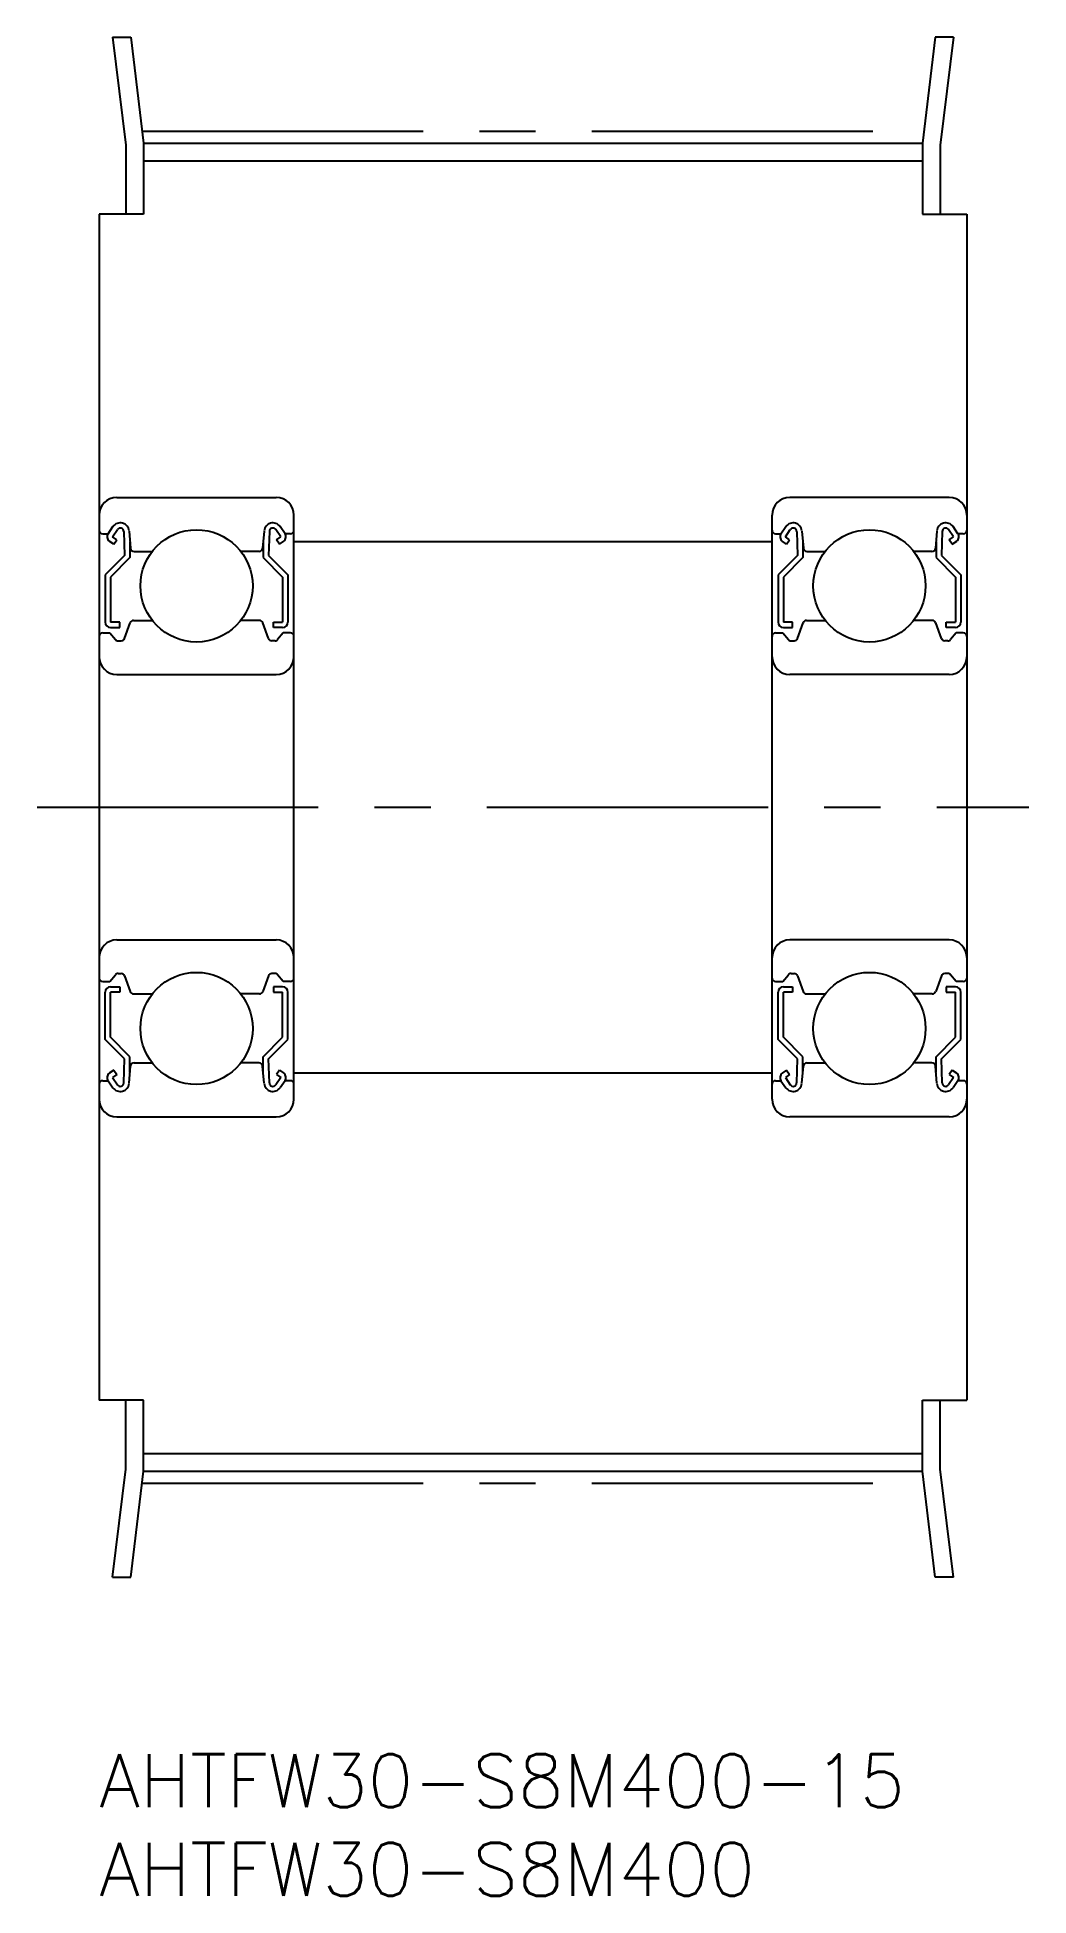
# Model space of a CAD drawing. Extents: x -4 to 52, y -8 to 97.
import ezdxf

# ---------------------------------------------------------------- set-up
doc = ezdxf.new("R2010")
doc.units = 0
doc.header["$LTSCALE"] = 0.5
doc.linetypes.add('CENTER', pattern=[50.8, 31.75, -6.35, 6.35, -6.35])
for name, color, linetype in [('MSM_CENTER', 1, 'CENTER'), ('MSM_CONTINUOUS', 7, 'CONTINUOUS'), ('MSM_PART_NUMBER', 7, 'CONTINUOUS')]:
    doc.layers.add(name, color=color, linetype=linetype)
doc.styles.get("Standard").update_dxf_attribs({"font": 'txt.shx', "height": 3, "bigfont": 'bigfont.shx'})

# ---------------------------------------------------------------- blocks, each defined once
blk = doc.blocks.new('*U2')
at = {"layer": 'MSM_PART_NUMBER'}
blk.add_text('AHTFW30-S8M400-15', height=3, dxfattribs=at).set_placement((0, -3))
blk = doc.blocks.new('*U3')
at = {"layer": 'MSM_PART_NUMBER'}
blk.add_text('AHTFW30-S8M400', height=3, dxfattribs=at).set_placement((0, -8))

msp = doc.modelspace()

# ---------------------------------------------------------------- linework, layer by layer
at = {"layer": 'MSM_CENTER'}
for p, q in [((2.42, 91.69), (46.58, 91.69)), ((-3.5, 53.5), (52.5, 53.5)), ((2.42, 15.31), (46.58, 15.31))]:
    msp.add_line(p, q, dxfattribs=at)
at = {"layer": 'MSM_CONTINUOUS'}
for p, q in [((0.75, 97), (1.5, 90.89)), ((0.75, 97), (1.78, 97)), ((1.78, 97), (2.5, 91.01)), ((47.22, 97), (46.5, 91.01)), ((48.25, 97), (47.22, 97)), ((48.25, 97), (47.5, 90.89)), ((1.5, 90.89), (1.5, 87)), ((2.5, 91.01), (2.5, 87)), ((2.5, 91.01), (46.5, 91.01)), ((46.5, 91.01), (46.5, 87)), ((47.5, 90.89), (47.5, 87)), ((2.5, 90.02), (46.5, 90.02)), ((2.5, 87), (0, 87)), ((0, 87), (0, 20)), ((46.5, 87), (49, 87)), ((49, 87), (49, 20)), ((1, 71), (10, 71)), ((48, 71), (39, 71)), ((0.5, 68.95), (0.78, 69.35)), ((10.5, 68.95), (10.22, 69.35)), ((11, 37), (11, 70)), ((38, 37), (38, 70)), ((38.5, 68.95), (38.78, 69.35)), ((48.5, 68.95), (48.22, 69.35)), ((0.2, 68.95), (0.5, 68.95)), ((0.82, 68.36), (0.57, 68.53)), ((0.75, 68.78), (1.03, 69.18)), ((0.99, 68.6), (0.75, 68.78)), ((0.82, 68.36), (0.99, 68.6)), ((1.39, 69.07), (1.44, 67.72)), ((1.69, 69.1), (1.77, 68.13)), ((1.74, 68.47), (1.74, 67.6)), ((9.31, 69.1), (9.23, 68.13)), ((9.26, 68.47), (9.26, 67.6)), ((9.61, 69.07), (9.56, 67.72)), ((10.25, 68.78), (9.97, 69.18)), ((10.01, 68.6), (10.25, 68.78)), ((10.18, 68.36), (10.01, 68.6)), ((10.18, 68.36), (10.43, 68.53)), ((10.8, 68.95), (10.5, 68.95)), ((11, 68.5), (38, 68.5)), ((38.2, 68.95), (38.5, 68.95)), ((38.82, 68.36), (38.57, 68.53)), ((38.75, 68.78), (39.03, 69.18)), ((38.99, 68.6), (38.75, 68.78)), ((38.82, 68.36), (38.99, 68.6)), ((39.39, 69.07), (39.44, 67.72)), ((39.69, 69.1), (39.77, 68.13)), ((39.74, 68.47), (39.74, 67.6)), ((47.31, 69.1), (47.23, 68.13)), ((47.26, 68.47), (47.26, 67.6)), ((47.61, 69.07), (47.56, 67.72)), ((48.25, 68.78), (47.97, 69.18)), ((48.01, 68.6), (48.25, 68.78)), ((48.18, 68.36), (48.01, 68.6)), ((48.18, 68.36), (48.43, 68.53)), ((48.8, 68.95), (48.5, 68.95)), ((1.44, 67.72), (0.34, 66.62)), ((1.74, 67.6), (0.64, 66.5)), ((1.97, 67.95), (2.99, 67.95)), ((9.03, 67.95), (8.01, 67.95)), ((9.26, 67.6), (10.36, 66.5)), ((9.56, 67.72), (10.66, 66.62)), ((39.44, 67.72), (38.34, 66.62)), ((39.74, 67.6), (38.64, 66.5)), ((39.97, 67.95), (40.99, 67.95)), ((47.03, 67.95), (46.01, 67.95)), ((47.26, 67.6), (48.36, 66.5)), ((47.56, 67.72), (48.66, 66.62)), ((0.34, 66.62), (0.34, 63.95)), ((0.64, 66.5), (0.64, 63.95)), ((10.36, 66.5), (10.36, 63.95)), ((10.66, 66.62), (10.66, 63.95)), ((38.34, 66.62), (38.34, 63.95)), ((38.64, 66.5), (38.64, 63.95)), ((48.36, 66.5), (48.36, 63.95)), ((48.66, 66.62), (48.66, 63.95)), ((0.2, 63.35), (0.6, 63.35)), ((0.6, 63.35), (0.92, 62.97)), ((1.16, 63.95), (0.64, 63.95)), ((0.64, 63.65), (1.16, 63.65)), ((1.16, 63.65), (1.16, 63.95)), ((1.43, 63.03), (1.76, 63.92)), ((1.94, 64.05), (2.99, 64.05)), ((9.05, 64.05), (8.01, 64.05)), ((9.57, 63.03), (9.24, 63.92)), ((9.84, 63.65), (9.84, 63.95)), ((9.84, 63.95), (10.36, 63.95)), ((10.36, 63.65), (9.84, 63.65)), ((10.4, 63.35), (10.08, 62.97)), ((10.8, 63.35), (10.4, 63.35)), ((38.2, 63.35), (38.6, 63.35)), ((38.6, 63.35), (38.92, 62.97)), ((39.16, 63.95), (38.64, 63.95)), ((38.64, 63.65), (39.16, 63.65)), ((39.16, 63.65), (39.16, 63.95)), ((39.43, 63.03), (39.76, 63.92)), ((39.94, 64.05), (40.99, 64.05)), ((47.05, 64.05), (46.01, 64.05)), ((47.57, 63.03), (47.24, 63.92)), ((47.84, 63.65), (47.84, 63.95)), ((47.84, 63.95), (48.36, 63.95)), ((48.36, 63.65), (47.84, 63.65)), ((48.4, 63.35), (48.08, 62.97)), ((48.8, 63.35), (48.4, 63.35)), ((1.07, 62.9), (1.25, 62.9)), ((9.93, 62.9), (9.75, 62.9)), ((39.07, 62.9), (39.25, 62.9)), ((47.93, 62.9), (47.75, 62.9)), ((1, 61), (10, 61)), ((48, 61), (39, 61)), ((0, 53.5), (0, 53.5)), ((49, 53.5), (49, 53.5)), ((0, 45.25), (0, 45.25)), ((1, 46), (10, 46)), ((48, 46), (39, 46)), ((49, 45.25), (49, 45.25)), ((1.07, 44.1), (1.25, 44.1)), ((9.93, 44.1), (9.75, 44.1)), ((39.07, 44.1), (39.25, 44.1)), ((47.93, 44.1), (47.75, 44.1)), ((0.2, 43.65), (0.6, 43.65)), ((0.34, 40.38), (0.34, 43.05)), ((0.6, 43.65), (0.92, 44.03)), ((0.64, 43.35), (1.16, 43.35)), ((0.64, 40.5), (0.64, 43.05)), ((1.16, 43.05), (0.64, 43.05)), ((1.16, 43.35), (1.16, 43.05)), ((1.43, 43.97), (1.76, 43.08)), ((9.57, 43.97), (9.24, 43.08)), ((10.36, 43.35), (9.84, 43.35)), ((9.84, 43.35), (9.84, 43.05)), ((9.84, 43.05), (10.36, 43.05)), ((10.4, 43.65), (10.08, 44.03)), ((10.36, 40.5), (10.36, 43.05)), ((10.8, 43.65), (10.4, 43.65)), ((10.66, 40.38), (10.66, 43.05)), ((38.2, 43.65), (38.6, 43.65)), ((38.34, 40.38), (38.34, 43.05)), ((38.6, 43.65), (38.92, 44.03)), ((38.64, 43.35), (39.16, 43.35)), ((39.16, 43.05), (38.64, 43.05)), ((38.64, 40.5), (38.64, 43.05)), ((39.16, 43.35), (39.16, 43.05)), ((39.43, 43.97), (39.76, 43.08)), ((47.57, 43.97), (47.24, 43.08)), ((47.84, 43.35), (47.84, 43.05)), ((48.36, 43.35), (47.84, 43.35)), ((47.84, 43.05), (48.36, 43.05)), ((48.4, 43.65), (48.08, 44.03)), ((48.36, 40.5), (48.36, 43.05)), ((48.8, 43.65), (48.4, 43.65)), ((48.66, 40.38), (48.66, 43.05)), ((1.94, 42.95), (2.99, 42.95)), ((9.05, 42.95), (8.01, 42.95)), ((39.94, 42.95), (40.99, 42.95)), ((47.05, 42.95), (46.01, 42.95)), ((1.44, 39.28), (0.34, 40.38)), ((1.74, 39.4), (0.64, 40.5)), ((9.26, 39.4), (10.36, 40.5)), ((9.56, 39.28), (10.66, 40.38)), ((39.44, 39.28), (38.34, 40.38)), ((39.74, 39.4), (38.64, 40.5)), ((47.26, 39.4), (48.36, 40.5)), ((47.56, 39.28), (48.66, 40.38)), ((1.39, 37.93), (1.44, 39.28)), ((1.69, 37.9), (1.77, 38.87)), ((1.74, 38.53), (1.74, 39.4)), ((1.97, 39.05), (2.99, 39.05)), ((9.03, 39.05), (8.01, 39.05)), ((9.31, 37.9), (9.23, 38.87)), ((9.26, 38.53), (9.26, 39.4)), ((9.61, 37.93), (9.56, 39.28)), ((39.39, 37.93), (39.44, 39.28)), ((39.69, 37.9), (39.77, 38.87)), ((39.74, 38.53), (39.74, 39.4)), ((39.97, 39.05), (40.99, 39.05)), ((47.03, 39.05), (46.01, 39.05)), ((47.31, 37.9), (47.23, 38.87)), ((47.26, 38.53), (47.26, 39.4)), ((47.61, 37.93), (47.56, 39.28)), ((0.2, 38.05), (0.5, 38.05)), ((0.5, 38.05), (0.78, 37.65)), ((0.82, 38.64), (0.57, 38.47)), ((0.99, 38.4), (0.75, 38.22)), ((0.75, 38.22), (1.03, 37.82)), ((0.82, 38.64), (0.99, 38.4)), ((10.25, 38.22), (9.97, 37.82)), ((10.18, 38.64), (10.01, 38.4)), ((10.01, 38.4), (10.25, 38.22)), ((10.18, 38.64), (10.43, 38.47)), ((10.5, 38.05), (10.22, 37.65)), ((10.8, 38.05), (10.5, 38.05)), ((11, 38.5), (38, 38.5)), ((38.2, 38.05), (38.5, 38.05)), ((38.5, 38.05), (38.78, 37.65)), ((38.82, 38.64), (38.57, 38.47)), ((38.99, 38.4), (38.75, 38.22)), ((38.75, 38.22), (39.03, 37.82)), ((38.82, 38.64), (38.99, 38.4)), ((48.25, 38.22), (47.97, 37.82)), ((48.18, 38.64), (48.01, 38.4)), ((48.01, 38.4), (48.25, 38.22)), ((48.18, 38.64), (48.43, 38.47)), ((48.5, 38.05), (48.22, 37.65)), ((48.8, 38.05), (48.5, 38.05)), ((1, 36), (10, 36)), ((48, 36), (39, 36)), ((2.5, 20), (0, 20)), ((1.5, 16.11), (1.5, 20)), ((2.5, 15.99), (2.5, 20)), ((46.5, 20), (49, 20)), ((46.5, 15.99), (46.5, 20)), ((47.5, 16.11), (47.5, 20)), ((2.5, 16.98), (46.5, 16.98)), ((0.75, 10), (1.5, 16.11)), ((1.78, 10), (2.5, 15.99)), ((2.5, 15.99), (46.5, 15.99)), ((47.22, 10), (46.5, 15.99)), ((48.25, 10), (47.5, 16.11)), ((0.75, 10), (1.78, 10)), ((48.25, 10), (47.22, 10))]:
    msp.add_line(p, q, dxfattribs=at)
for centre in [(5.5, 66), (43.5, 66), (5.5, 41), (43.5, 41)]:
    msp.add_circle(centre, 3.17, dxfattribs=at)
for centre, radius, start, end in [((1, 70), 1, 90, 180), ((10, 70), 1, 0, 90), ((39, 70), 1, 90, 180), ((48, 70), 1, 0, 90), ((1.19, 69.06), 0.5, 5.065, 144.9356), ((9.81, 69.06), 0.5, 35.0644, 174.935), ((39.19, 69.06), 0.5, 5.065, 144.9356), ((47.81, 69.06), 0.5, 35.0644, 174.935), ((0.2, 69.15), 0.2, 180, 270), ((0.75, 68.78), 0.3, 144.9356, 235.0377), ((1.19, 69.07), 0.2, 2.1312, 144.9367), ((9.81, 69.07), 0.2, 35.0633, 177.8688), ((10.25, 68.78), 0.3, 304.9623, 35.0644), ((10.8, 69.15), 0.2, 270, 0), ((38.2, 69.15), 0.2, 180, 270), ((38.75, 68.78), 0.3, 144.9356, 235.0377), ((39.19, 69.07), 0.2, 2.1312, 144.9367), ((47.81, 69.07), 0.2, 35.0633, 177.8688), ((48.25, 68.78), 0.3, 304.9623, 35.0644), ((48.8, 69.15), 0.2, 270, 0), ((1.97, 68.15), 0.2, 185.065, 270), ((9.03, 68.15), 0.2, 270, 354.935), ((39.97, 68.15), 0.2, 185.065, 270), ((47.03, 68.15), 0.2, 270, 354.935), ((0.2, 63.15), 0.2, 90, 180), ((0.64, 63.95), 0.3, 180, 270), ((1.25, 63.1), 0.2, 270, 339.9703), ((1.94, 63.85), 0.2, 90, 159.9703), ((9.05, 63.85), 0.2, 20.0297, 90), ((9.75, 63.1), 0.2, 200.0297, 270), ((10.36, 63.95), 0.3, 270, 0), ((10.8, 63.15), 0.2, 0, 90), ((38.2, 63.15), 0.2, 90, 180), ((38.64, 63.95), 0.3, 180, 270), ((39.25, 63.1), 0.2, 270, 339.9703), ((39.94, 63.85), 0.2, 90, 159.9703), ((47.05, 63.85), 0.2, 20.0297, 90), ((47.75, 63.1), 0.2, 200.0297, 270), ((48.36, 63.95), 0.3, 270, 0), ((48.8, 63.15), 0.2, 0, 90), ((1, 62), 1, 180, 270), ((1.07, 63.1), 0.2, 219.997, 270), ((9.93, 63.1), 0.2, 270, 320.003), ((10, 62), 1, 270, 0), ((39, 62), 1, 180, 270), ((39.07, 63.1), 0.2, 219.997, 270), ((47.93, 63.1), 0.2, 270, 320.003), ((48, 62), 1, 270, 0), ((1, 45), 1, 90, 180), ((10, 45), 1, 0, 90), ((39, 45), 1, 90, 180), ((48, 45), 1, 0, 90), ((1.07, 43.9), 0.2, 90, 140.003), ((1.25, 43.9), 0.2, 20.0297, 90), ((9.75, 43.9), 0.2, 90, 159.9703), ((9.93, 43.9), 0.2, 39.997, 90), ((39.07, 43.9), 0.2, 90, 140.003), ((39.25, 43.9), 0.2, 20.0297, 90), ((47.75, 43.9), 0.2, 90, 159.9703), ((47.93, 43.9), 0.2, 39.997, 90), ((0.2, 43.85), 0.2, 180, 270), ((0.64, 43.05), 0.3, 90, 180), ((1.94, 43.15), 0.2, 200.0297, 270), ((9.05, 43.15), 0.2, 270, 339.9703), ((10.36, 43.05), 0.3, 0, 90), ((10.8, 43.85), 0.2, 270, 0), ((38.2, 43.85), 0.2, 180, 270), ((38.64, 43.05), 0.3, 90, 180), ((39.94, 43.15), 0.2, 200.0297, 270), ((47.05, 43.15), 0.2, 270, 339.9703), ((48.36, 43.05), 0.3, 0, 90), ((48.8, 43.85), 0.2, 270, 0), ((1.97, 38.85), 0.2, 90, 174.935), ((9.03, 38.85), 0.2, 5.065, 90), ((39.97, 38.85), 0.2, 90, 174.935), ((47.03, 38.85), 0.2, 5.065, 90), ((0.2, 37.85), 0.2, 90, 180), ((0.75, 38.22), 0.3, 124.9623, 215.0644), ((1.19, 37.94), 0.5, 215.0644, 354.935), ((1.19, 37.93), 0.2, 215.0633, 357.8688), ((9.81, 37.94), 0.5, 185.065, 324.9356), ((9.81, 37.93), 0.2, 182.1312, 324.9367), ((10.25, 38.22), 0.3, 324.9356, 55.0377), ((10.8, 37.85), 0.2, 0, 90), ((38.2, 37.85), 0.2, 90, 180), ((38.75, 38.22), 0.3, 124.9623, 215.0644), ((39.19, 37.94), 0.5, 215.0644, 354.935), ((39.19, 37.93), 0.2, 215.0633, 357.8688), ((47.81, 37.94), 0.5, 185.065, 324.9356), ((47.81, 37.93), 0.2, 182.1312, 324.9367), ((48.25, 38.22), 0.3, 324.9356, 55.0377), ((48.8, 37.85), 0.2, 0, 90), ((1, 37), 1, 180, 270), ((10, 37), 1, 270, 0), ((39, 37), 1, 180, 270), ((48, 37), 1, 270, 0)]:
    msp.add_arc(centre, radius, start, end, dxfattribs=at)

# ---------------------------------------------------------------- block references
for name in ['*U2', '*U3']:
    msp.add_blockref(name, (0, 0), dxfattribs=at)

doc.saveas('drawing.dxf')
